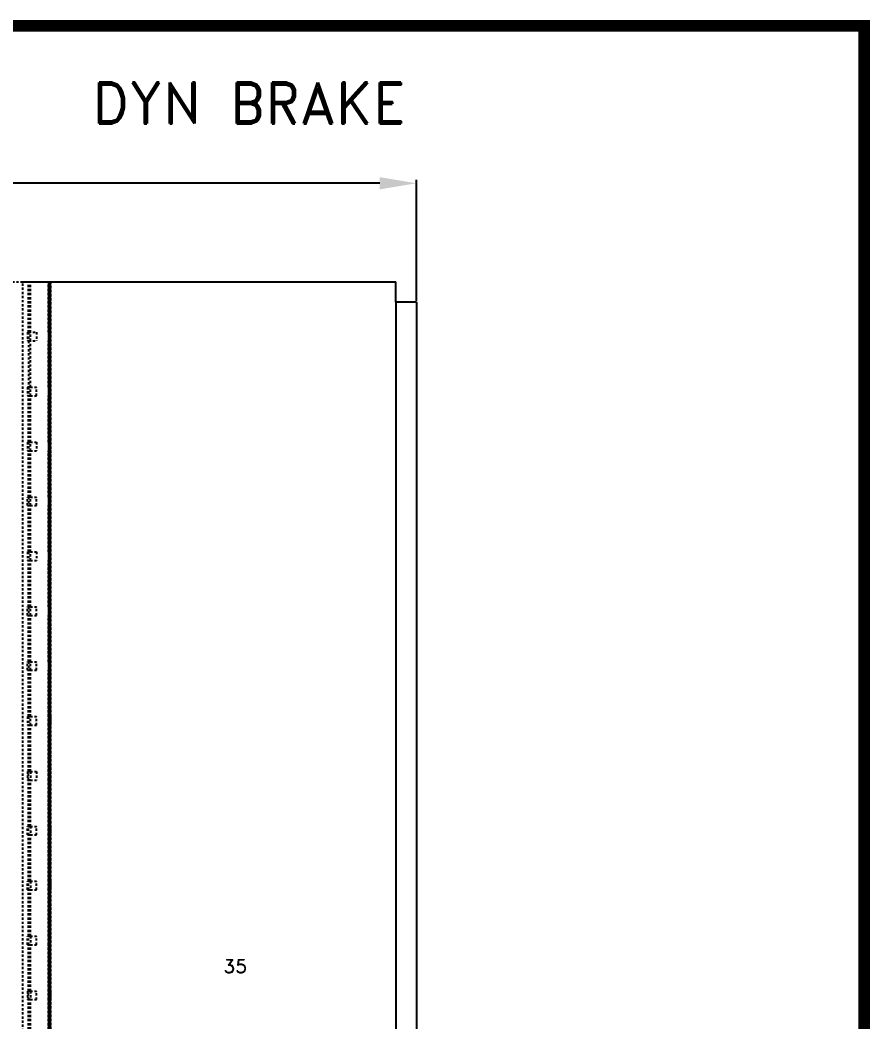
# Model space of a CAD drawing. Header units: inches. Extents: x 6 to 369, y -225 to 2.
# Drawn here: x 322.9 to 369.3, y -52.5 to 2.3 of the extents above; entities that cross this region are included whole.
import ezdxf
from ezdxf.enums import TextEntityAlignment as Align

# ---------------------------------------------------------------- set-up
doc = ezdxf.new("R2010")
doc.units = ezdxf.units.IN
doc.header["$MEASUREMENT"] = 0
doc.linetypes.add('HIDDEN2', pattern=[0.1875, 0.125, -0.0625])
for name, color, linetype in [('Cabinet', 253, 'HIDDEN2'), ('D', 3, 'Continuous'), ('DIM', 7, 'Continuous')]:
    doc.layers.add(name, color=color, linetype=linetype)
doc.styles.add('ROMAND', font='ROMAND.shx')
doc.styles.add('S1', font='TXT')
doc.dimstyles.new('IMPERIAL', dxfattribs={"dimtxt": 2, "dimasz": 2, "dimexe": 0.18, "dimexo": 0.063, "dimgap": 0.09, "dimtad": 0, "dimtih": 1, "dimtoh": 1, "dimdec": 4, "dimzin": 0, "dimdsep": 46, "dimlunit": 5, "dimtxsty": 'S1', "dimcen": 0.09, "dimadec": 0, "dimazin": 0, "dimtfac": 1, "dimtdec": 4, "dimtofl": 0, "dimtmove": 2, "dimatfit": 3, "dimfxl": 0, "dimtolj": 1, "dimtzin": 0, "dimarcsym": 0})

# ---------------------------------------------------------------- blocks, each defined once
blk = doc.blocks.new('*D24')
at = {"layer": 'Defpoints', "color": 0}
for p in [(344.55, -6.619), (27.638, -11.998), (344.55, -13.123)]:
    blk.add_point(p, dxfattribs=at)
at = {"layer": 'DIM', "color": 0, "lineweight": -2}
for p, q in [((27.638, -11.935), (27.638, -6.439)), ((344.55, -13.06), (344.55, -6.439)), ((29.638, -6.619), (181.338, -6.619)), ((342.55, -6.619), (190.851, -6.619))]:
    blk.add_line(p, q, dxfattribs=at)
at = {"layer": 'DIM', "color": 0}
for points in [[(29.638, -6.285), (29.638, -6.952), (27.638, -6.619)], [(342.55, -6.285), (342.55, -6.952), (344.55, -6.619)]]:
    blk.add_solid(points, dxfattribs=at)
at = {"layer": 'DIM', "color": 0, "insert": (186.094, -6.619), "char_height": 2, "attachment_point": 5, "style": 'S1'}
blk.add_mtext('\\A1;316{\\H1.000000x;\\S15/16;}"', dxfattribs=at)
blk = doc.blocks.new('A$C304D23F9')
at = {"layer": 'Cabinet', "linetype": 'HIDDEN2'}
for p, q in [((1.5, 90), (59.382, 90)), ((57.882, 90), (59.382, 90)), ((57.882, 0), (57.882, 90)), ((58.195, 87.234), (58.195, 90)), ((58.289, 87.234), (58.289, 90)), ((59.289, 87.234), (59.289, 90)), ((59.382, 90), (59.382, 90)), ((59.382, 90), (59.382, 0)), ((58.132, 87.234), (58.132, 86.765)), ((58.195, 87.234), (58.132, 87.234)), ((58.195, 87.234), (58.632, 87.234)), ((58.195, 87.234), (58.195, 86.765)), ((58.289, 86.765), (58.289, 87.234)), ((58.632, 87.234), (58.632, 86.765)), ((59.289, 87.234), (59.289, 86.765)), ((59.382, 86.765), (59.382, 87.234)), ((58.195, 86.765), (58.132, 86.765)), ((58.195, 86.765), (58.632, 86.765)), ((58.195, 86.765), (58.195, 84.234)), ((58.289, 84.234), (58.289, 86.765)), ((59.289, 84.234), (59.289, 86.765)), ((58.132, 84.234), (58.132, 83.765)), ((58.195, 84.234), (58.132, 84.234)), ((58.289, 84.234), (58.195, 84.234)), ((58.195, 84.234), (58.195, 83.765)), ((58.289, 84.234), (58.632, 84.234)), ((58.289, 83.765), (58.289, 84.234)), ((58.632, 83.765), (58.632, 84.234)), ((59.289, 84.234), (59.289, 83.765)), ((59.382, 83.765), (59.382, 84.234)), ((58.195, 83.765), (58.132, 83.765)), ((58.195, 83.765), (58.289, 83.765)), ((58.195, 81.234), (58.195, 83.765)), ((58.289, 83.765), (58.632, 83.765)), ((58.289, 81.234), (58.289, 83.765)), ((59.289, 81.234), (59.289, 83.765)), ((58.132, 81.234), (58.132, 80.765)), ((58.195, 81.234), (58.132, 81.234)), ((58.289, 81.234), (58.195, 81.234)), ((58.195, 81.234), (58.195, 80.765)), ((58.289, 81.234), (58.632, 81.234)), ((58.289, 80.765), (58.289, 81.234)), ((58.632, 81.234), (58.632, 80.765)), ((59.289, 81.234), (59.289, 80.765)), ((59.382, 80.765), (59.382, 81.234)), ((58.195, 80.765), (58.132, 80.765)), ((58.195, 80.765), (58.289, 80.765)), ((58.195, 78.234), (58.195, 80.765)), ((58.289, 80.765), (58.632, 80.765)), ((58.289, 78.234), (58.289, 80.765)), ((59.289, 78.234), (59.289, 80.765)), ((58.132, 77.765), (58.132, 78.234)), ((58.195, 78.234), (58.132, 78.234)), ((58.195, 77.765), (58.132, 77.765)), ((58.289, 78.234), (58.195, 78.234)), ((58.195, 78.234), (58.195, 77.765)), ((58.195, 77.765), (58.289, 77.765)), ((58.195, 75.234), (58.195, 77.765)), ((58.289, 78.234), (58.632, 78.234)), ((58.289, 77.765), (58.289, 78.234)), ((58.289, 77.765), (58.632, 77.765)), ((58.289, 75.234), (58.289, 77.765)), ((58.632, 77.765), (58.632, 78.234)), ((59.289, 78.234), (59.289, 77.765)), ((59.289, 75.234), (59.289, 77.765)), ((59.382, 77.765), (59.382, 78.234)), ((58.132, 75.234), (58.132, 74.765)), ((58.195, 75.234), (58.132, 75.234)), ((58.289, 75.234), (58.195, 75.234)), ((58.195, 75.234), (58.195, 74.765)), ((58.289, 75.234), (58.632, 75.234)), ((58.289, 74.765), (58.289, 75.234)), ((58.632, 75.234), (58.632, 74.765)), ((59.289, 75.234), (59.289, 74.765)), ((59.382, 74.765), (59.382, 75.234)), ((58.195, 74.765), (58.132, 74.765)), ((58.195, 74.765), (58.289, 74.765)), ((58.195, 72.234), (58.195, 74.765)), ((58.289, 74.765), (58.632, 74.765)), ((58.289, 72.234), (58.289, 74.765)), ((59.289, 72.234), (59.289, 74.765)), ((58.132, 71.765), (58.132, 72.234)), ((58.195, 72.234), (58.132, 72.234)), ((58.195, 71.765), (58.132, 71.765)), ((58.289, 72.234), (58.195, 72.234)), ((58.195, 72.234), (58.195, 71.765)), ((58.195, 71.765), (58.289, 71.765)), ((58.195, 69.234), (58.195, 71.765)), ((58.289, 72.234), (58.632, 72.234)), ((58.289, 71.765), (58.289, 72.234)), ((58.289, 71.765), (58.632, 71.765)), ((58.289, 69.234), (58.289, 71.765)), ((58.632, 71.765), (58.632, 72.234)), ((59.289, 72.234), (59.289, 71.765)), ((59.289, 69.234), (59.289, 71.765)), ((59.382, 71.765), (59.382, 72.234)), ((58.132, 68.765), (58.132, 69.234)), ((58.195, 69.234), (58.132, 69.234)), ((58.289, 69.234), (58.195, 69.234)), ((58.195, 69.234), (58.195, 68.765)), ((58.289, 69.234), (58.632, 69.234)), ((58.289, 68.765), (58.289, 69.234)), ((58.632, 68.765), (58.632, 69.234)), ((59.289, 69.234), (59.289, 68.765)), ((59.382, 68.765), (59.382, 69.234)), ((58.195, 68.765), (58.132, 68.765)), ((58.195, 68.765), (58.289, 68.765)), ((58.195, 66.234), (58.195, 68.765)), ((58.289, 68.765), (58.632, 68.765)), ((58.289, 66.234), (58.289, 68.765)), ((59.289, 66.234), (59.289, 68.765)), ((58.132, 66.234), (58.132, 65.765)), ((58.195, 66.234), (58.132, 66.234)), ((58.195, 65.765), (58.132, 65.765)), ((58.289, 66.234), (58.195, 66.234)), ((58.195, 66.234), (58.195, 65.765)), ((58.195, 65.765), (58.289, 65.765)), ((58.195, 63.234), (58.195, 65.765)), ((58.289, 66.234), (58.632, 66.234)), ((58.289, 65.765), (58.289, 66.234)), ((58.289, 65.765), (58.632, 65.765)), ((58.289, 63.234), (58.289, 65.765)), ((58.632, 65.765), (58.632, 66.234)), ((59.289, 65.765), (59.289, 66.234)), ((59.289, 63.234), (59.289, 65.765)), ((59.382, 66.234), (59.382, 65.765)), ((58.132, 63.234), (58.132, 62.765)), ((58.195, 63.234), (58.132, 63.234)), ((58.195, 63.234), (58.289, 63.234)), ((58.195, 62.765), (58.195, 63.234)), ((58.289, 63.234), (58.632, 63.234)), ((58.289, 63.234), (58.289, 62.765)), ((58.632, 63.234), (58.632, 62.765)), ((59.289, 62.765), (59.289, 63.234)), ((59.382, 63.234), (59.382, 62.765)), ((58.195, 62.765), (58.132, 62.765)), ((58.289, 62.765), (58.195, 62.765)), ((58.195, 60.234), (58.195, 62.765)), ((58.289, 62.765), (58.632, 62.765)), ((58.289, 60.234), (58.289, 62.765)), ((59.289, 60.234), (59.289, 62.765)), ((58.132, 59.765), (58.132, 60.234)), ((58.195, 60.234), (58.132, 60.234)), ((58.195, 59.765), (58.195, 60.234)), ((58.195, 60.234), (58.289, 60.234)), ((58.289, 60.234), (58.632, 60.234)), ((58.289, 60.234), (58.289, 59.765)), ((58.632, 59.765), (58.632, 60.234)), ((59.289, 59.765), (59.289, 60.234)), ((59.382, 60.234), (59.382, 59.765)), ((58.195, 59.765), (58.132, 59.765)), ((58.289, 59.765), (58.195, 59.765)), ((58.195, 57.234), (58.195, 59.765)), ((58.289, 59.765), (58.632, 59.765)), ((58.289, 57.234), (58.289, 59.765)), ((59.289, 57.234), (59.289, 59.765)), ((58.132, 56.765), (58.132, 57.234)), ((58.195, 57.234), (58.132, 57.234)), ((58.195, 56.765), (58.195, 57.234)), ((58.195, 57.234), (58.289, 57.234)), ((58.289, 57.234), (58.632, 57.234)), ((58.289, 57.234), (58.289, 56.765)), ((58.632, 56.765), (58.632, 57.234)), ((59.289, 56.765), (59.289, 57.234)), ((59.382, 57.234), (59.382, 56.765)), ((58.195, 56.765), (58.132, 56.765)), ((58.289, 56.765), (58.195, 56.765)), ((58.195, 54.234), (58.195, 56.765)), ((58.289, 56.765), (58.632, 56.765)), ((58.289, 54.234), (58.289, 56.765)), ((59.289, 54.234), (59.289, 56.765)), ((58.132, 53.765), (58.132, 54.234)), ((58.195, 54.234), (58.132, 54.234)), ((58.195, 53.765), (58.195, 54.234)), ((58.195, 54.234), (58.289, 54.234)), ((58.289, 54.234), (58.632, 54.234)), ((58.289, 54.234), (58.289, 53.765)), ((58.632, 53.765), (58.632, 54.234)), ((59.289, 53.765), (59.289, 54.234)), ((59.382, 54.234), (59.382, 53.765)), ((58.195, 53.765), (58.132, 53.765)), ((58.289, 53.765), (58.195, 53.765)), ((58.195, 51.234), (58.195, 53.765)), ((58.289, 53.765), (58.632, 53.765)), ((58.289, 51.234), (58.289, 53.765)), ((59.289, 51.234), (59.289, 53.765)), ((58.132, 51.234), (58.132, 50.765)), ((58.195, 51.234), (58.132, 51.234)), ((58.195, 50.765), (58.195, 51.234)), ((58.195, 51.234), (58.289, 51.234)), ((58.289, 51.234), (58.632, 51.234)), ((58.289, 51.234), (58.289, 50.765)), ((58.632, 50.765), (58.632, 51.234)), ((59.289, 50.765), (59.289, 51.234)), ((59.382, 51.234), (59.382, 50.765)), ((58.195, 50.765), (58.132, 50.765)), ((58.195, 50.765), (58.195, 50.765)), ((58.289, 50.765), (58.195, 50.765)), ((58.195, 48.234), (58.195, 50.765)), ((58.289, 50.765), (58.632, 50.765)), ((58.289, 48.234), (58.289, 50.765)), ((59.289, 48.234), (59.289, 50.765))]:
    blk.add_line(p, q, dxfattribs=at)

msp = doc.modelspace()

# ---------------------------------------------------------------- linework, layer by layer
at = {"color": 7, "const_width": 0.62869}
msp.add_lwpolyline([(369.01659, -224.81253), (369.01659, 1.98747), (6.13659, 1.98747), (6.13659, -224.81253)], close=True, dxfattribs=at)
at = {"layer": 'D', "color": 7}
for p, q in [((324.4567, -11.99835), (324.4567, -101.99835)), ((324.55045, -101.99835), (324.55045, -11.99835)), ((324.55045, -11.99835), (343.42545, -11.99835)), ((343.42545, -13.12335), (343.42545, -11.99835)), ((343.42545, -13.12335), (343.42545, -100.87335)), ((344.55045, -13.12335), (343.42545, -13.12335)), ((344.55045, -13.12335), (344.55045, -100.87335))]:
    msp.add_line(p, q, dxfattribs=at)

# ---------------------------------------------------------------- block references
msp.add_blockref('A$C304D23F9', (265.16799, -101.99835), dxfattribs=at)

# ---------------------------------------------------------------- texts
at = {"color": 7, "style": 'ROMAND'}
for s, height, p in [('DYN BRAKE', 2.25, (335.40929, -3.35775)), ('35', 0.75, (334.6535, -49.7811))]:
    msp.add_text(s, height=height, dxfattribs=at).set_placement(p, align=Align.CENTER)

# ---------------------------------------------------------------- dimensions: what is measured, and where the dimension line sits
at = {"layer": 'DIM', "color": 7}
dim = msp.add_linear_dim(base=(344.55045, -6.61867), p1=(27.63816, -11.99835), p2=(344.55045, -13.12335), dimstyle='IMPERIAL', override={"dimpost": '"'}, dxfattribs=at)
dim.commit()
dim.dimension.update_dxf_attribs({"geometry": '*D24', "text_midpoint": (186.0943, -6.61867)})

doc.saveas('drawing.dxf')
